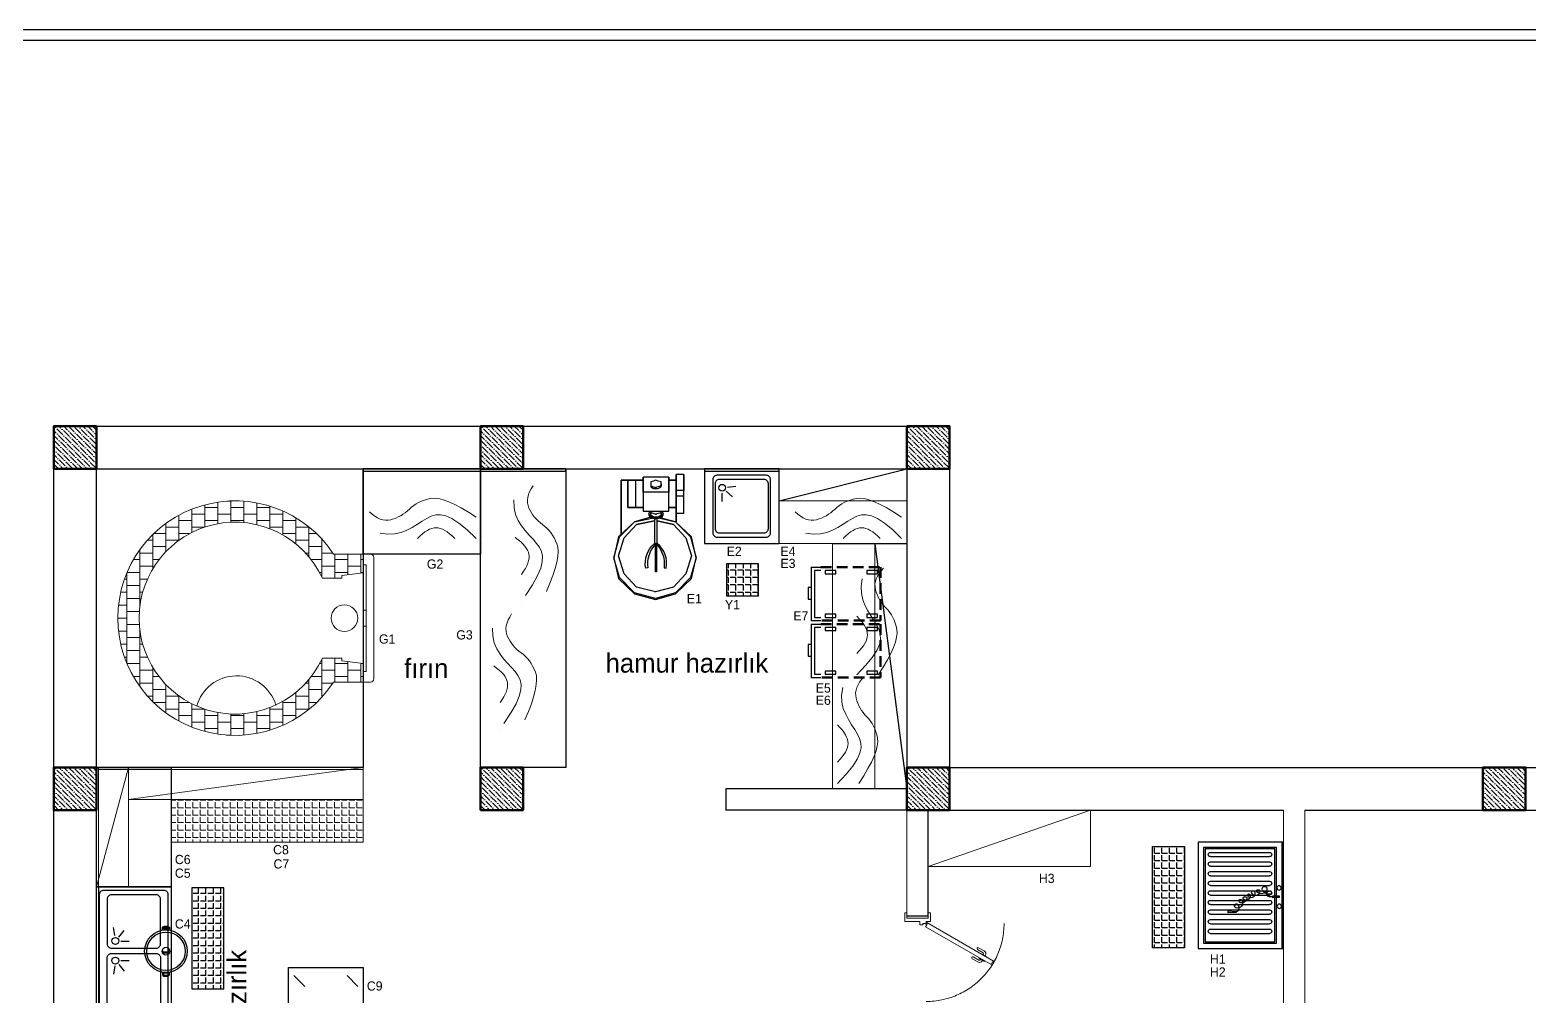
# Model space of a CAD drawing. Header units: millimetres. Extents: x -205382 to -191935, y -245869 to -242620.
# Drawn here: x -204394 to -202989, y -243705 to -242799 of the extents above; entities that cross this region are included whole.
import ezdxf
from ezdxf.enums import TextEntityAlignment as Align

# ---------------------------------------------------------------- set-up
doc = ezdxf.new("R2010")
doc.units = ezdxf.units.MM
doc.header["$LTSCALE"] = 40
doc.linetypes.add('ACAD_ISO03W100', pattern=[30, 12, -18])
doc.linetypes.add('HIDDEN', pattern=[0.375, 0.25, -0.125])
for name, color, linetype, lineweight in [('-DWG_ANA', 7, 'Continuous', 50), ('-DWG_DETAY1', 7, 'Continuous', 25), ('-DWG_DETAY2', 7, 'Continuous', 15), ('DIVAR 30', 7, 'Continuous', 30), ('DVERI', 36, 'Continuous', 9), ('KALONA', 7, 'Continuous', 50)]:
    doc.layers.add(name, color=color, linetype=linetype, lineweight=lineweight)
for name, color, linetype in [('002 Çizgi', 7, 'Continuous'), ('Kıtc-002 Çizgi', 7, 'Continuous'), ('PLAN', 9, 'Continuous'), ('PRO_OLCU', 173, 'Continuous'), ('S2000-002 Çizgi', 7, 'Continuous'), ('SKTÜRK-002 Çizgi', 7, 'Continuous')]:
    doc.layers.add(name, color=color, linetype=linetype)
doc.styles.add('TAKSİM', font='GOTHIC.TTF', dxfattribs={"height": 20})

# ---------------------------------------------------------------- blocks, each defined once
blk = doc.blocks.new('A$C604C34B7')
at = {"layer": 'SKTÜRK-002 Çizgi', "lineweight": 15}
h = blk.add_hatch(dxfattribs=at)
h.set_pattern_fill('AR-B88', color=256, scale=0.06, style=0)
h.set_pattern_definition([(0, (-8703.766, 4744.822), (0, 12.192), []), (90, (-8703.766, 4744.822), (-6.096, 12.192), [12.192, -12.192])])
h.paths.add_polyline_path([(50, 37.8), (50, 10), (67.5, 10), (70, 29.8), (72.5, 29.8), (72.5, 48.2, -4.581742), (147.5, 48.2), (147.5, 29.8), (150, 29.8), (152.5, 10), (160, 10), (170, 10), (170, 37.8, 3.369924)])
for p, q in [((72.5, 48.2), (72.5, 29.8)), ((147.5, 48.2), (147.5, 29.8)), ((50, 37.8), (50, 10)), ((70, 29.8), (67.5, 10)), ((72.5, 29.8), (70, 29.8)), ((147.5, 29.8), (150, 29.8)), ((150, 29.8), (152.5, 10)), ((170, 37.8), (170, 10)), ((170, 10), (50, 10))]:
    blk.add_line(p, q, dxfattribs=at)
at = {"layer": 'SKTÜRK-002 Çizgi', "color": 4, "lineweight": 15}
for p, q in [((50, 3), (50, 10)), ((167, 0), (53, 0)), ((170, 3), (170, 10))]:
    blk.add_line(p, q, dxfattribs=at)
for points in [[(60, 7), (160, 7), (160, 10), (60, 10)], [(102.5, 7), (117.5, 7), (117.5, 10), (102.5, 10)]]:
    blk.add_lwpolyline(points, close=True, dxfattribs=at)
at = {"layer": 'SKTÜRK-002 Çizgi', "lineweight": 15}
blk.add_circle((110, 27.5), 12.5, dxfattribs=at)
for centre, radius, start, end in [((110, 130), 110, 303.0557, 236.9443), ((110, 130), 90, 294.6243, 245.3757), ((17.4, 128.7), 38.5, 286.6746, 74.8764)]:
    blk.add_arc(centre, radius, start, end, dxfattribs=at)
at = {"layer": 'SKTÜRK-002 Çizgi', "color": 4, "lineweight": 15}
for centre, start, end in [((53, 3), 180, 270), ((167, 3), 270, 0)]:
    blk.add_arc(centre, 3, start, end, dxfattribs=at)
blk = doc.blocks.new('A$C32DC0840')
at = {"layer": 'SKTÜRK-002 Çizgi'}
for p, q in [((45.8, 52.8), (38, 53.9)), ((47.1, 49), (41, 43.9)), ((51, 47.3), (51, 39.4)), ((69, 47.3), (69, 39.4)), ((72.9, 49), (79, 43.9)), ((74.2, 52.8), (82, 53.9))]:
    blk.add_line(p, q, dxfattribs=at)
for points in [[(120, 0), (0, 0), (0, 70), (120, 70)], [(120, 68), (0, 68), (0, 70), (120, 70)]]:
    blk.add_lwpolyline(points, close=True, dxfattribs=at)
for points in [[(113, 3), (7, 3, -0.414214), (3, 7), (3, 63, -0.414214), (7, 67), (113, 67, -0.414214), (117, 63), (117, 7, -0.414214)], [(53.5, 10), (11.5, 10, -0.414214), (7.5, 14), (7.5, 56, -0.414214), (11.5, 60), (53.5, 60, -0.414214), (57.5, 56), (57.5, 14, -0.414214)], [(66.5, 10), (108.5, 10, 0.414214), (112.5, 14), (112.5, 56, 0.414214), (108.5, 60), (66.5, 60, 0.414214), (62.5, 56), (62.5, 14, 0.414214)]]:
    blk.add_lwpolyline(points, format="xyb", close=True, dxfattribs=at)
for centre in [(50.8, 52.3), (69.2, 52.3)]:
    blk.add_circle(centre, 3.19, dxfattribs=at)
blk = doc.blocks.new('A$C65ED232B')
at = {"layer": 'SKTÜRK-002 Çizgi', "linetype": 'ByBlock', "flags": 128}
for points in [[(77.3, 42.7), (72.9, 57.8), (58.7, 73), (39.1, 77.4), (19.6, 73), (5.3, 57.8), (0, 38.2), (5.3, 19.6), (19.6, 4.4), (39.1, 0), (20.5, 5.3), (6.2, 19.6), (0.9, 38.2), (6.2, 57.8), (20.5, 72), (39.1, 77.4), (58.7, 72), (72.9, 57.8), (76.4, 41.8)], [(7.1, 38.2), (11.5, 56), (24, 67.6), (40.9, 73), (57.8, 67.6), (70.2, 56)], [(86.3, 57.8), (86.3, 56.9)], [(112, 56.9), (104, 56.9), (94.2, 56.9), (86.3, 56.9)], [(112, 56.9), (104, 56.9), (94.2, 56.9), (86.3, 56.9)], [(112, 57.8), (112, 56.9)], [(76.4, 38.2), (77.3, 40.9), (78.2, 43.6), (80.9, 44.5), (79.1, 44.5), (77.3, 43.6), (76.4, 40.9), (75.5, 38.2)], [(77.3, 38.2), (77.3, 40), (79.1, 42.7), (80.9, 42.7)], [(82.7, 31.1), (80.9, 33.8), (80, 38.2), (80.9, 41.8), (82.7, 44.5)], [(81.8, 43.6), (80.9, 44.5)], [(82.7, 25.8), (83.5, 25.8), (87.1, 25.8), (91.6, 25.8), (96, 25.8), (100.5, 25.8), (100.5, 49.8), (114.7, 49.8), (100.5, 49.8), (96, 49.8), (91.6, 49.8), (87.1, 49.8), (83.5, 49.8), (82.7, 49.8)], [(100.5, 49.8), (96, 49.8), (91.6, 49.8), (87.1, 49.8), (83.5, 49.8), (82.7, 49.8), (82.7, 25.8), (83.5, 25.8), (87.1, 25.8), (91.6, 25.8), (96, 25.8), (100.5, 25.8)], [(108.5, 32.9), (110.2, 32.9), (111.1, 35.6), (112, 38.2), (111.1, 40), (110.2, 42.7), (108.5, 42.7), (106.7, 42.7), (105.8, 42.7), (104, 40), (104, 38.2), (104, 35.6), (105.8, 32.9), (106.7, 32.9)], [(108.5, 42.7), (106.7, 42.7), (105.8, 40), (104.9, 38.2)], [(114.7, 25.8), (114.7, 49.8)], [(70.2, 21.4), (57.8, 9.8), (40.9, 4.4), (24, 9.8), (11.5, 21.4), (7.1, 38.2), (7.1, 39.1)], [(25.8, 37.4), (32.9, 37.4), (42.7, 37.4), (52.5, 37.4), (42.7, 37.4), (32.9, 37.4), (25.8, 37.4), (25.8, 38.2)], [(76.4, 33.8), (72.9, 19.6), (58.7, 5.3), (39.1, 0), (58.7, 4.4), (72.9, 19.6), (76.4, 32.9)], [(75.5, 39.1), (53.3, 39.1), (52.5, 39.1), (52.5, 38.2), (52.5, 37.4), (52.5, 36.5), (53.3, 36.5), (75.5, 36.5)], [(75.5, 37.4), (75.5, 38.2), (76.4, 34.7), (77.3, 32), (79.1, 31.1), (80.9, 31.1), (78.2, 32), (77.3, 34.7), (76.4, 38.2), (76.4, 37.4)], [(80.9, 32.9), (79.1, 32.9), (77.3, 35.6), (77.3, 38.2), (77.3, 37.4)], [(80, 38.2), (80, 37.4)], [(80.9, 31.1), (81.8, 32)], [(106.7, 32.9), (105.8, 35.6), (104.9, 38.2), (104.9, 37.4)], [(80.9, 18.7), (81.8, 18.7), (85.4, 18.7), (90.7, 18.7), (96.9, 18.7), (102.2, 18.7), (108.5, 18.7), (113.8, 18.7), (116.5, 18.7), (117.3, 18.7), (116.5, 18.7), (113.8, 18.7), (108.5, 18.7), (102.2, 18.7)], [(96.9, 11.6), (96.9, 18.7), (90.7, 18.7), (85.4, 18.7), (81.8, 18.7), (80.9, 18.7), (80.9, 11.6), (81.8, 11.6), (85.4, 11.6), (90.7, 11.6), (96.9, 11.6), (102.2, 11.6), (108.5, 11.6), (113.8, 11.6), (116.5, 11.6)], [(116.5, 11.6), (113.8, 11.6), (108.5, 11.6), (102.2, 11.6), (102.2, 18.7), (96.9, 18.7)], [(117.3, 11.6), (117.3, 18.7)], [(80.9, 11.6), (81.8, 11.6), (85.4, 11.6), (90.7, 11.6), (96.9, 11.6), (102.2, 11.6)]]:
    blk.add_lwpolyline(points, dxfattribs=at)
for points in [[(61.3, 70.3), (112, 70.3)], [(86.3, 56.9), (86.3, 64), (112, 64), (112, 56.9), (112, 64), (86.3, 64)], [(86.3, 56.9), (86.3, 57.8)], [(86.3, 49.8), (86.3, 56.9)], [(112, 70.3), (112, 64)], [(112, 56.9), (112, 57.8)], [(112, 56.9), (112, 49.8)], [(73.8, 39.1), (70.2, 56)], [(25.8, 38.2), (32.9, 38.2), (42.7, 38.2), (52.5, 38.2), (42.7, 38.2), (32.9, 38.2)], [(70.2, 21.4), (73.8, 36.5)], [(108.5, 32.9), (106.7, 32.9)], [(80.9, 18.7), (72.9, 18.7)], [(86.3, 18.7), (86.3, 25.8)], [(114.7, 25.8), (100.5, 25.8)], [(112, 25.8), (112, 18.7)], [(117.3, 11.6), (116.5, 11.6)]]:
    blk.add_lwpolyline(points, close=True, dxfattribs=at)
for points in [[(52.5, 39.1), (52.5, 37.8, 0.235134), (29.6, 45.4), (29.3, 47.4, -0.269873)], [(52.5, 36.5), (52.5, 37.8, -0.235134), (29.6, 30.2), (29.3, 28.2, 0.269873)]]:
    blk.add_lwpolyline(points, format="xyb", close=True, dxfattribs=at)
blk = doc.blocks.new('A$C59A6314D')
at = {"layer": 'SKTÜRK-002 Çizgi'}
for p, q in [((16.5, 47.3), (16.5, 39.4)), ((20.4, 49), (26.5, 43.9)), ((21.7, 52.8), (29.5, 53.9))]:
    blk.add_line(p, q, dxfattribs=at)
for points in [[(0, 0), (70, 0), (70, 70), (0, 70)], [(0, 68), (70, 68), (70, 70), (0, 70)]]:
    blk.add_lwpolyline(points, close=True, dxfattribs=at)
for points in [[(12, 6), (58, 6, 0.414214), (62, 10), (62, 60, 0.414214), (58, 64), (12, 64, 0.414214), (8, 60), (8, 10, 0.414214)], [(14, 10), (56, 10, 0.414214), (60, 14), (60, 56, 0.414214), (56, 60), (14, 60, 0.414214), (10, 56), (10, 14, 0.414214)]]:
    blk.add_lwpolyline(points, format="xyb", close=True, dxfattribs=at)
blk.add_circle((16.7, 52.3), 3.19, dxfattribs=at)
blk = doc.blocks.new('A$C0C391999')
at = {"layer": '-DWG_ANA', "color": 0, "linetype": 'HIDDEN'}
blk.add_lwpolyline([(56, 0.6), (0, 0.6), (0, 50.6), (56, 50.6)], dxfattribs=at)
at = {"layer": '-DWG_ANA', "color": 0, "const_width": 1.2}
blk.add_lwpolyline([(56, 0.6), (65, 0.6), (65, 50.6), (56, 50.6)], dxfattribs=at)
at = {"layer": '-DWG_DETAY1', "color": 0, "linetype": 'HIDDEN'}
for points in [[(3, 44.6), (13, 44.6), (13, 47.6), (3, 47.6)], [(42, 44.6), (52, 44.6), (52, 47.6), (42, 47.6)], [(3, 3.6), (13, 3.6), (13, 6.6), (3, 6.6)], [(42, 3.6), (52, 3.6), (52, 6.6), (42, 6.6)]]:
    blk.add_lwpolyline(points, close=True, dxfattribs=at)
at = {"layer": '-DWG_DETAY1', "color": 0}
for points in [[(56, 3.6), (62, 3.6), (62, 47.6), (56, 47.6)], [(65, 19.6), (68, 19.6), (68, 30.6), (65, 30.6)]]:
    blk.add_lwpolyline(points, dxfattribs=at)
blk = doc.blocks.new('T_MC')
at = {"layer": '-DWG_DETAY2', "color": 0, "linetype": 'Continuous'}
for points in [[(5, 25), (12.2, 29.6), (18.9, 33.6), (25, 36.8), (30.6, 39.4), (35.7, 41.2), (40.2, 42.3), (44.1, 42.8), (47.5, 42.5), (50.5, 41.8), (53.4, 40.9), (56.2, 39.9), (58.8, 38.8), (61.2, 37.4), (63.4, 35.9), (65.5, 34.3), (67.5, 32.5), (69.4, 30.7), (71.4, 29.1), (73.5, 27.6), (75.6, 26.2), (77.9, 25.1), (80.2, 24.1), (82.5, 23.2), (85, 22.5), (87.5, 22.1), (90, 22), (92.5, 22.4), (95, 23.1), (97.5, 24.3), (100, 25.8), (102.5, 27.7), (105, 30)], [(5, 5), (13.7, 13.2), (21.2, 19.4), (27.7, 23.6), (33.3, 26.1), (38.3, 27.2), (42.8, 27), (47.1, 25.8), (51.2, 23.8), (55.5, 21.2), (60, 18.3), (64.8, 15.3), (69.8, 12.7), (75.3, 10.5), (81.3, 9.2), (87.8, 8.9), (95, 10)], [(25, 5), (27.5, 7.3), (29.8, 9.4), (32.1, 11.1), (34.4, 12.5), (36.5, 13.6), (38.6, 14.4), (40.6, 14.8), (42.5, 15), (44.4, 14.8), (46.4, 14.4), (48.5, 13.6), (50.6, 12.5), (52.9, 11.1), (55.2, 9.4), (57.5, 7.3), (60, 5)], [(0, 0), (0, 0)]]:
    blk.add_lwpolyline(points, dxfattribs=at)
blk = doc.blocks.new('A$C7BE05278')
at = {"layer": 'S2000-002 Çizgi'}
h = blk.add_hatch(color=256, dxfattribs=at)
h.paths.add_polyline_path([(4.7, 9.9, -0.025454), (4.8, 10.4, 0.278063), (0.8, 7.5), (1.2, 7.3, -0.265675)])
h.paths.add_polyline_path([(5.4, 10.4, 0.028094), (4.8, 10.4, 0.025454), (4.7, 9.9, -0.030609), (5.2, 9.9, -0.027259)])
h.paths.add_polyline_path([(5.4, 10.4, 0.027259), (5.2, 9.9, -0.171751), (7.9, 9), (7.9, 9), (7.9, 9, -1.347305), (5.2, 7.1, -0.147228), (5.2, 9.9, 0.030609), (4.7, 9.9, 0.138731), (4.7, 7, 1.347306), (8.2, 9.4, 0.162476)])
h.paths.add_polyline_path([(12.5, 12.7), (12.7, 13.1, 0.483116), (4.8, 10.4, -0.028094), (5.4, 10.4, -0.470681)])
for p, q in [((14.4, 47.6), (14.3, 41.7)), ((14.4, 47.6), (14.3, 41.7)), ((16, 47.6), (14.4, 47.6)), ((16, 47.6), (14.4, 47.6)), ((15.1, 47.6), (15, 38.9)), ((15.9, 41.7), (16, 47.6)), ((15.9, 41.7), (16, 47.6)), ((14.3, 41.7), (15.9, 41.7)), ((14.3, 41.7), (15.9, 41.7)), ((0.5, 7.3), (0, 0)), ((0.5, 7.3), (0, 0)), ((0, 0), (1.9, 0)), ((1.5, 7.3), (0.5, 7.3)), ((1.5, 7.3), (0.5, 7.3)), ((1.9, 0), (1.5, 7.3)), ((1.9, 0), (1.5, 7.3))]:
    blk.add_line(p, q, dxfattribs=at)
for centre in [(6.3, 47.8), (23.5, 47.6)]:
    blk.add_circle(centre, 1.99, dxfattribs=at)
for centre, radius, start, end in [((17.8, 38.9), 2.86, 179.43, 359.43), ((20, 25.6), 3.8, 74.9498, 261.6763), ((19.1, 38.9), 1.6, 359.43, 179.43), ((25.1, 38.8), 7.64, 179.43, 242.0346), ((23.5, 30.9), 5.53, 105.7663, 225.7833), ((20.6, 27.9), 1.41, 225.7833, 74.9498), ((22.6, 34), 2.23, 242.0346, 105.7663), ((14.4, 12.6), 4.98, 103.1199, 200.7743), ((15.6, 16.7), 3.77, 86.0156, 220.6772), ((13.7, 15.7), 1.76, 236.8088, 103.1199), ((18.1, 21.1), 3.83, 52.4089, 229.1112), ((16.5, 19.2), 1.37, 229.1112, 116.3243), ((19.6, 23.1), 1.26, 261.6763, 52.4089), ((4.8, 5.6), 4.31, 51.245, 156.7533), ((9.4, 8.6), 4.83, 57.0103, 197.5795), ((6.4, 7.6), 1.7, 197.5795, 51.245), ((11.2, 11.3), 1.54, 200.7743, 57.0103)]:
    blk.add_arc(centre, radius, start, end, dxfattribs=at)
blk.add_solid([(15.9, 41.7), (14.3, 41.7), (16, 47.6), (14.4, 47.6)], dxfattribs=at)
blk = doc.blocks.new('A$C19462346')
at = {"layer": 'S2000-002 Çizgi'}
for p, q in [((14.3, 11.5), (14.3, 67)), ((18.3, 11.5), (18.3, 67)), ((23.3, 11.5), (23.3, 67)), ((27.3, 11.5), (27.3, 67)), ((32.3, 11.5), (32.3, 67)), ((36.3, 11.5), (36.3, 67)), ((41.3, 11.5), (41.3, 67)), ((45.3, 11.5), (45.3, 67)), ((50.3, 11.5), (50.3, 67)), ((54.3, 11.5), (54.3, 67)), ((59.3, 11.5), (59.3, 67)), ((63.3, 11.5), (63.3, 67)), ((68.3, 11.5), (68.3, 67)), ((72.3, 11.5), (72.3, 67)), ((77.3, 11.5), (77.3, 67)), ((81.3, 11.5), (81.3, 67)), ((86.3, 11.5), (86.3, 67)), ((90.3, 11.5), (90.3, 67))]:
    blk.add_line(p, q, dxfattribs=at)
for points in [[(0, 80), (100, 80), (100, 0), (0, 0)], [(0, 80), (100, 80), (100, 78.5), (0, 78.5)], [(5, 73.5), (95, 73.5), (95, 5), (5, 5)], [(6.5, 72), (93.5, 72), (93.5, 6.5), (6.5, 6.5)]]:
    blk.add_lwpolyline(points, close=True, dxfattribs=at)
for centre, start, end in [((16.3, 67), 0, 180), ((25.3, 67), 0, 180), ((34.3, 67), 0, 180), ((43.3, 67), 0, 180), ((52.3, 67), 0, 180), ((61.3, 67), 0, 180), ((70.3, 67), 0, 180), ((79.3, 67), 0, 180), ((88.3, 67), 0, 180), ((16.3, 11.5), 180, 0), ((25.3, 11.5), 180, 0), ((34.3, 11.5), 180, 0), ((43.3, 11.5), 180, 0), ((52.3, 11.5), 180, 0), ((61.3, 11.5), 180, 0), ((70.3, 11.5), 180, 0), ((79.3, 11.5), 180, 0), ((88.3, 11.5), 180, 0)]:
    blk.add_arc(centre, 2, start, end, dxfattribs=at)
blk.add_blockref('A$C7BE05278', (33.5, 28.3), dxfattribs=at)
blk = doc.blocks.new('A$C53E03B34')
at = {"layer": 'Kıtc-002 Çizgi'}
for points in [[(3.7, 16.6), (2, 16.6, -0.414214), (0, 18.6), (0, 21.4, -0.414214), (2, 23.4), (3.7, 23.4)], [(43.1, 16.6), (44.9, 16.6, 0.414214), (46.9, 18.6), (46.9, 21.4, 0.414214), (44.9, 23.4), (43.1, 23.4)]]:
    blk.add_lwpolyline(points, format="xyb", dxfattribs=at)
for points in [[(2.8, 17.6), (2, 17.6, -0.414214), (1, 18.6), (1, 21.4, -0.414214), (2, 22.4), (2.8, 22.4)], [(44, 17.6), (44.9, 17.6, 0.414214), (45.9, 18.6), (45.9, 21.4, 0.414214), (44.9, 22.4), (44, 22.4)]]:
    blk.add_lwpolyline(points, format="xyb", close=True, dxfattribs=at)
for points in [[(22.1, 23.4), (24.2, 21.8), (24.2, 18.1), (22.7, 16.4)], [(23.5, 23.7), (25.2, 22.3), (25.2, 17.7), (23.8, 16.3)]]:
    blk.add_lwpolyline(points, dxfattribs=at)
for radius in [20, 18, 3.66]:
    blk.add_circle((23.4, 20), radius, dxfattribs=at)

msp = doc.modelspace()

# ---------------------------------------------------------------- hatches: boundary and pattern name
h = msp.add_hatch()
h.set_pattern_fill('ANGLE', color=256, angle=180)
h.set_pattern_definition([(180, (-195553.043, -240588.751), (-9e-16, -6.985), [5.08, -1.905]), (270, (-195553.043, -240588.751), (6.985, -1e-15), [5.08, -1.905])])
h.paths.add_polyline_path([(-203740.9, -243330.2), (-203710.9, -243330.2), (-203710.9, -243300.2), (-203740.9, -243300.2)])
h = msp.add_hatch()
h.set_pattern_fill('ANGLE', color=256, angle=360)
h.set_pattern_definition([(360, (-205637.7576, -249194.3285), (-7e-15, 6.985), [5.08, -1.905]), (90, (-205637.7576, -249194.3285), (-6.985, -7e-15), [5.08, -1.905])])
h.paths.add_polyline_path([(-203341.5, -243565.2), (-203311.5, -243565.2), (-203311.5, -243660.2), (-203341.5, -243660.2)])
h = msp.add_hatch()
h.set_pattern_fill('ANGLE', color=256, angle=90)
h.set_pattern_definition([(90, (-202448.0204, -249881.935), (-6.985, 2e-15), [5.08, -1.905]), (180, (-202448.0204, -249881.935), (-3e-15, -6.985), [5.08, -1.905])])
h.paths.add_polyline_path([(-204242.3, -243698.8), (-204212.3, -243698.8), (-204212.3, -243603.8), (-204242.3, -243603.8)])
at = {"layer": 'KALONA', "lineweight": 5, "ltscale": 100}
h = msp.add_hatch(dxfattribs=at)
h.set_pattern_fill('ANSI36', color=129, angle=90, style=0)
h.set_pattern_definition([(135, (-204371.8212, -243211.0427), (-6.17393, 1.6838), [7.9375, -1.5875, 0, -1.5875])])
h.paths.add_polyline_path([(-204371.8, -243211), (-204371.8, -243171), (-204331.8, -243171), (-204331.8, -243211)])
h = msp.add_hatch(dxfattribs=at)
h.set_pattern_fill('ANSI36', color=129, angle=90, style=0)
h.set_pattern_definition([(135, (-203971.8212, -243211.0427), (-6.17393, 1.6838), [7.9375, -1.5875, 0, -1.5875])])
h.paths.add_polyline_path([(-203971.8, -243211), (-203971.8, -243171), (-203931.8, -243171), (-203931.8, -243211)])
h = msp.add_hatch(dxfattribs=at)
h.set_pattern_fill('ANSI36', color=129, angle=90, style=0)
h.set_pattern_definition([(135, (-203571.8212, -243211.0427), (-6.17393, 1.6838), [7.9375, -1.5875, 0, -1.5875])])
h.paths.add_polyline_path([(-203571.8, -243211), (-203571.8, -243171), (-203531.8, -243171), (-203531.8, -243211)])
h = msp.add_hatch(dxfattribs=at)
h.set_pattern_fill('ANSI36', color=129, angle=90, style=0)
h.set_pattern_definition([(135, (-204371.8212, -243531.0427), (-6.17393, 1.6838), [7.9375, -1.5875, 0, -1.5875])])
h.paths.add_polyline_path([(-204371.8, -243531), (-204371.8, -243491), (-204331.8, -243491), (-204331.8, -243531)])
h = msp.add_hatch(dxfattribs=at)
h.set_pattern_fill('ANSI36', color=129, angle=90, style=0)
h.set_pattern_definition([(135, (-203971.8212, -243531.0427), (-6.17393, 1.6838), [7.9375, -1.5875, 0, -1.5875])])
h.paths.add_polyline_path([(-203971.8, -243531), (-203971.8, -243491), (-203931.8, -243491), (-203931.8, -243531)])
h = msp.add_hatch(dxfattribs=at)
h.set_pattern_fill('ANSI36', color=129, angle=90, style=0)
h.set_pattern_definition([(135, (-203571.8212, -243531.0427), (-6.17393, 1.6838), [7.9375, -1.5875, 0, -1.5875])])
h.paths.add_polyline_path([(-203571.8, -243531), (-203571.8, -243491), (-203531.8, -243491), (-203531.8, -243531)])
h = msp.add_hatch(dxfattribs=at)
h.set_pattern_fill('ANSI36', color=129, angle=90, style=0)
h.set_pattern_definition([(135, (-203031.8212, -243531.0427), (-6.17393, 1.6838), [7.9375, -1.5875, 0, -1.5875])])
h.paths.add_polyline_path([(-203031.8, -243531), (-203031.8, -243491), (-202991.8, -243491), (-202991.8, -243531)])
at = {"layer": 'SKTÜRK-002 Çizgi', "lineweight": 15}
h = msp.add_hatch(dxfattribs=at)
h.set_pattern_fill('ANGLE', color=256)
h.set_pattern_definition([(0, (0, -9712.924), (0, 6.985), [5.08, -1.905]), (90, (0, -9712.924), (-6.985, 4e-16), [5.08, -1.905])])
h.paths.add_polyline_path([(-204081.8, -243521), (-204261.8, -243521), (-204261.8, -243561), (-204081.8, -243561)])

# ---------------------------------------------------------------- linework, layer by layer
for p, q in [((-203691.8, -243241), (-203571.8, -243211)), ((-203601.8, -243281.2), (-203571.8, -243511))]:
    msp.add_line(p, q)
for points in [[(-205219.7, -245739.3), (-201104.7, -245739.3), (-201104.7, -242799.3), (-205219.7, -242799.3)], [(-205209.7, -245729.3), (-201114.7, -245729.3), (-201114.7, -242809.3), (-205209.7, -242809.3)], [(-203710.9, -243300.2), (-203740.9, -243300.2), (-203740.9, -243330.2), (-203710.9, -243330.2)], [(-203311.5, -243660.2), (-203341.5, -243660.2), (-203341.5, -243565.2), (-203311.5, -243565.2)], [(-204212.3, -243698.8), (-204212.3, -243603.8), (-204242.3, -243603.8), (-204242.3, -243698.8)]]:
    msp.add_lwpolyline(points, close=True)
at = {"layer": '002 Çizgi', "color": 0, "lineweight": 20}
for points in [[(-203571.8, -243281), (-203691.8, -243281), (-203691.8, -243211), (-203571.8, -243211)], [(-203641.8, -243511), (-203641.8, -243281.2), (-203571.8, -243281.2), (-203571.8, -243511)]]:
    msp.add_lwpolyline(points, close=True, dxfattribs=at)
at = {"layer": 'DIVAR 30', "ltscale": 5}
for p, q in [((-204331.8, -243171), (-203971.8, -243171)), ((-203931.8, -243171), (-203571.8, -243171)), ((-203531.8, -243171), (-203531.8, -243491)), ((-204371.8, -243491), (-204371.8, -243211)), ((-204331.8, -243491), (-204331.8, -243211)), ((-204331.8, -243211), (-203971.8, -243211)), ((-203931.8, -243211), (-203571.8, -243211)), ((-203571.8, -243211), (-203571.8, -243491)), ((-203531.8, -243491), (-203031.8, -243491)), ((-203041.8, -243491), (-203031.8, -243491)), ((-202991.8, -243491), (-202491.8, -243491)), ((-203741.8, -243511), (-203741.8, -243531)), ((-203571.8, -243511), (-203741.8, -243511)), ((-204371.8, -244111), (-204371.8, -243531)), ((-204331.8, -244091), (-204331.8, -243531)), ((-203571.8, -243531), (-203741.8, -243531)), ((-203551.8, -243630.5), (-203551.8, -243531)), ((-203531.8, -243531), (-203218.8, -243531)), ((-203198.8, -243531), (-203031.8, -243531)), ((-202991.8, -243531), (-202901.8, -243531)), ((-203551.8, -243630.5), (-203571.8, -243630.5))]:
    msp.add_line(p, q, dxfattribs=at)
at = {"layer": 'DVERI', "color": 250}
for p, q in [((-203505.4, -243673.5), (-203510.6, -243670.5)), ((-203504.4, -243671.8), (-203509.6, -243668.8)), ((-203500.4, -243664.9), (-203505.6, -243661.9)), ((-203499.4, -243663.1), (-203504.6, -243660.1)), ((-203504.2, -243669.5), (-203504.4, -243669.9)), ((-203504.4, -243669.9), (-203499.2, -243672.9)), ((-203503, -243671.4), (-203502.7, -243670.9)), ((-203502.2, -243666.1), (-203502, -243665.7)), ((-203502, -243665.7), (-203496.8, -243668.7)), ((-203500, -243666.2), (-203500.3, -243666.7)), ((-203498.3, -243667.2), (-203498.6, -243667.7)), ((-203496.8, -243668.7), (-203497, -243669.1)), ((-203501.3, -243672.4), (-203501, -243671.9)), ((-203499.2, -243672.9), (-203499, -243672.5))]:
    msp.add_line(p, q, dxfattribs=at)
at = {"layer": 'DVERI'}
for points in [[(-203553.8, -243635.5), (-203549.8, -243635.5), (-203549.8, -243627.5), (-203551.8, -243627.5), (-203551.8, -243632.5), (-203571.8, -243632.5), (-203571.8, -243627.5), (-203573.8, -243627.5), (-203573.8, -243635.5), (-203559.8, -243635.5), (-203559.8, -243638.5), (-203556.8, -243638.5), (-203556.8, -243637.5), (-203553.8, -243637.5), (-203553.8, -243635.5)], [(-203493, -243676), (-203491.5, -243673.5), (-203490.6, -243674), (-203490.1, -243673.1), (-203553.3, -243636.6), (-203553.8, -243637.5), (-203553, -243638), (-203554.5, -243640.5), (-203493, -243676)]]:
    msp.add_lwpolyline(points, dxfattribs=at)
at = {"layer": 'DVERI', "color": 250}
msp.add_circle((-203553.8, -243637.5), 0.5, dxfattribs=at)
at = {"layer": 'DVERI', "color": 250, "linetype": 'ACAD_ISO03W100'}
msp.add_arc((-203553.8, -243637.5), 73, 270, 0, dxfattribs=at)
at = {"layer": 'DVERI', "color": 250}
for centre, radius, start, end in [((-203510.1, -243669.6), 1, 60, 240), ((-203505.1, -243661), 1, 60, 240), ((-203500.9, -243665.7), 1, 330, 60), ((-203500.9, -243665.7), 3, 330, 60), ((-203503.9, -243670.9), 3, 240, 330), ((-203503.9, -243670.9), 1, 240, 330)]:
    msp.add_arc(centre, radius, start, end, dxfattribs=at)
at = {"layer": 'KALONA', "ltscale": 5}
for points in [[(-204371.8, -243211), (-204371.8, -243171), (-204331.8, -243171), (-204331.8, -243211)], [(-203971.8, -243211), (-203971.8, -243171), (-203931.8, -243171), (-203931.8, -243211)], [(-203571.8, -243211), (-203571.8, -243171), (-203531.8, -243171), (-203531.8, -243211)], [(-204371.8, -243531), (-204371.8, -243491), (-204331.8, -243491), (-204331.8, -243531)], [(-203971.8, -243531), (-203971.8, -243491), (-203931.8, -243491), (-203931.8, -243531)], [(-203571.8, -243531), (-203571.8, -243491), (-203531.8, -243491), (-203531.8, -243531)], [(-203031.8, -243531), (-203031.8, -243491), (-202991.8, -243491), (-202991.8, -243531)]]:
    msp.add_lwpolyline(points, close=True, dxfattribs=at)
at = {"layer": 'SKTÜRK-002 Çizgi', "lineweight": 15}
for p, q in [((-204331.8, -243603), (-204301.8, -243491)), ((-204301.8, -243521), (-204081.8, -243491)), ((-203571.8, -243630.5), (-203571.8, -243531)), ((-203551.8, -243584), (-203399.8, -243531)), ((-203218.8, -243531), (-203218.8, -243931)), ((-203198.8, -243531), (-203198.8, -243931)), ((-204146.6, -243686.2), (-204136.5, -243696.6)), ((-204096.7, -243686.2), (-204086.6, -243696.6))]:
    msp.add_line(p, q, dxfattribs=at)
at = {"layer": 'SKTÜRK-002 Çizgi'}
for points in [[(-204081.8, -243211), (-204081.8, -243491), (-204331.8, -243491), (-204331.8, -243211)], [(-204081.8, -243291), (-204081.8, -243211), (-203971.8, -243211), (-203971.8, -243291)], [(-204081.8, -243213), (-203971.8, -243213), (-203971.8, -243211), (-204081.8, -243211)], [(-203971.8, -243491), (-203971.8, -243211), (-203891.8, -243211), (-203891.8, -243491)], [(-203971.8, -243213), (-203891.8, -243213), (-203891.8, -243211), (-203971.8, -243211)], [(-204261.8, -243491), (-204261.8, -243603), (-204331.8, -243603), (-204331.8, -243491)], [(-204081.8, -243678.6), (-204081.8, -243858.6), (-204151.8, -243858.6), (-204151.8, -243678.6)]]:
    msp.add_lwpolyline(points, close=True, dxfattribs=at)
at = {"layer": 'SKTÜRK-002 Çizgi', "lineweight": 15}
for points in [[(-203691.8, -243241), (-203571.8, -243241), (-203571.8, -243211), (-203691.8, -243211)], [(-203601.8, -243281.2), (-203601.8, -243511), (-203571.8, -243511), (-203571.8, -243281.2)], [(-204329.8, -243603), (-204329.8, -243491), (-204331.8, -243491), (-204331.8, -243603)], [(-204301.8, -243491), (-204331.8, -243491), (-204331.8, -243603), (-204301.8, -243603)], [(-204261.8, -243493), (-204329.8, -243493), (-204329.8, -243491), (-204261.8, -243491)], [(-204301.8, -243491), (-204081.8, -243491), (-204081.8, -243521), (-204301.8, -243521)], [(-204261.8, -243561), (-204081.8, -243561), (-204081.8, -243491), (-204261.8, -243491)], [(-204261.8, -243493), (-204081.8, -243493), (-204081.8, -243491), (-204261.8, -243491)], [(-203399.8, -243531), (-203551.8, -243531), (-203551.8, -243584), (-203399.8, -243584)]]:
    msp.add_lwpolyline(points, close=True, dxfattribs=at)

# ---------------------------------------------------------------- block references
at = {"layer": 'PLAN', "color": 0, "linetype": 'Continuous', "xscale": -1}
for p, rotation in [((-203933.7, -243335.4), 280), ((-203623.8, -243409.1), 270), ((-203953.8, -243455.7), 280), ((-203642, -243511), 270)]:
    msp.add_blockref('T_MC', p, dxfattribs=dict(at, rotation=rotation))
for p in [(-203970.9, -243281.2), (-203571.8, -243281.2)]:
    msp.add_blockref('T_MC', p, dxfattribs=at)
at = {"layer": 'PRO_OLCU', "color": 7, "rotation": 180}
for p in [(-203596.5, -243302.7), (-203596.5, -243356.1)]:
    msp.add_blockref('A$C0C391999', p, dxfattribs=at)
at = {"layer": 'S2000-002 Çizgi', "xscale": -1, "rotation": 270}
msp.add_blockref('A$C19462346', (-203298.8, -243661), dxfattribs=at)
at = {"layer": 'S2000-002 Çizgi', "rotation": 270}
msp.add_blockref('A$C53E03B34', (-204286.6, -243640), dxfattribs=at)
at = {"layer": 'SKTÜRK-002 Çizgi', "rotation": 90}
for name, p in [('A$C65ED232B', (-203769.4, -243333.5)), ('A$C604C34B7', (-204071.8, -243461)), ('A$C32DC0840', (-204261.8, -243723))]:
    msp.add_blockref(name, p, dxfattribs=at)
at = {"layer": 'SKTÜRK-002 Çizgi'}
msp.add_blockref('A$C59A6314D', (-203761.8, -243281), dxfattribs=at)

# ---------------------------------------------------------------- texts
at = {"style": 'TAKSİM'}
for s, p in [('E2', (-203733.8, -243292.6)), ('E4', (-203683.4, -243292.6)), ('G2', (-204014.3, -243304.6)), ('E3', (-203683.4, -243304)), ('E1', (-203771.2, -243337)), ('E7', (-203671.3, -243353.2)), ('G1', (-204059.2, -243374.9)), ('G3', (-203986.7, -243371)), ('E5', (-203650.3, -243420.9)), ('E6', (-203650.3, -243432.3)), ('C8', (-204158.8, -243572.5)), ('C6', (-204250.9, -243581.7)), ('C5', (-204250.9, -243594.5)), ('C7', (-204158.4, -243585.8)), ('H3', (-203440.8, -243599.4)), ('C4', (-204250.9, -243642.1)), ('H1', (-203280.4, -243675.1)), ('H2', (-203280.4, -243687.2)), ('C9', (-204070.9, -243700.3))]:
    msp.add_text(s, height=8.64, dxfattribs=at).set_placement(p, align=Align.CENTER)
for s, height, p in [('Y1', 8.64, (-203742.5, -243342.6)), ('fırın ', 18, (-204043.3, -243407.1)), ('hamur hazırlık', 18, (-203854.4, -243402.1))]:
    msp.add_text(s, height=height, dxfattribs=at).set_placement(p)
msp.add_text('sebze hazırlık', height=18, rotation=90, dxfattribs=at).set_placement((-204191.2, -243810.6))

doc.saveas('drawing.dxf')
